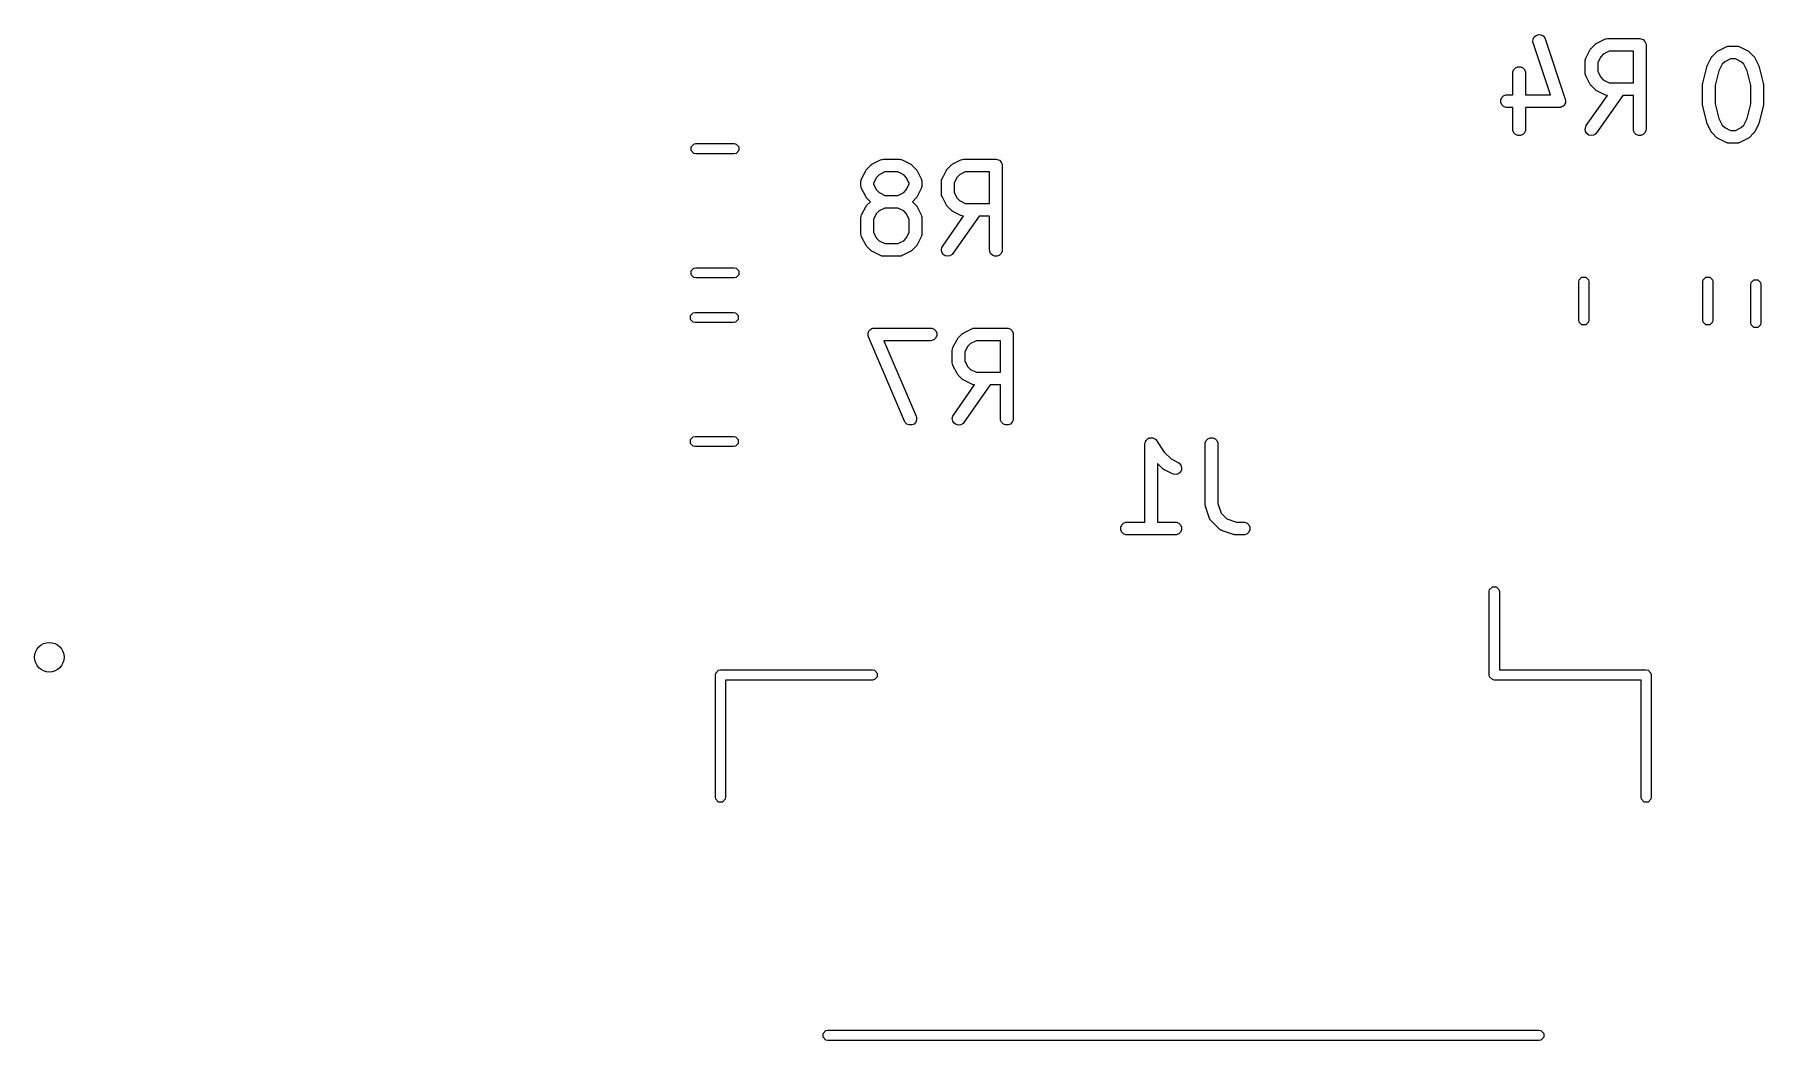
# Model space of a CAD drawing. Extents: x 4.55 to 6.16, y -4.91 to -3.51.
# Drawn here: x 4.548 to 5.355, y -4.909 to -4.44 of the extents above; entities that cross this region are included whole.
import ezdxf

# ---------------------------------------------------------------- set-up
doc = ezdxf.new("R2010")
doc.units = 0
doc.header["$MEASUREMENT"] = 0
doc.layers.add('BLACK', color=7, linetype='CONTINUOUS')

msp = doc.modelspace()

# ---------------------------------------------------------------- linework, layer by layer
at = {"layer": 'BLACK', "linetype": 'CONTINUOUS'}
for p, q in [((5.24737, -4.44357), (5.24745, -4.44242)), ((5.2475, -4.44413), (5.24737, -4.44357)), ((5.24745, -4.44242), (5.24797, -4.44139)), ((5.25558, -4.46837), (5.2475, -4.44413)), ((5.24797, -4.44139), (5.24884, -4.44063)), ((5.24884, -4.44063), (5.24993, -4.44027)), ((5.24993, -4.44027), (5.25108, -4.44035)), ((5.25108, -4.44035), (5.25211, -4.44086)), ((5.25211, -4.44086), (5.25287, -4.44173)), ((5.25287, -4.44173), (5.2531, -4.44226)), ((5.2531, -4.44226), (5.26247, -4.47038)), ((5.27633, -4.44486), (5.27656, -4.44467)), ((5.27656, -4.44467), (5.27661, -4.44461)), ((5.27661, -4.44461), (5.2767, -4.44456)), ((5.2767, -4.44456), (5.27678, -4.44449)), ((5.27678, -4.44449), (5.27685, -4.44446)), ((5.27685, -4.44446), (5.2771, -4.44431)), ((5.2771, -4.44431), (5.28085, -4.44243)), ((5.28085, -4.44243), (5.28139, -4.44222)), ((5.28139, -4.44222), (5.2815, -4.44222)), ((5.2815, -4.44222), (5.28159, -4.44218)), ((5.28159, -4.44218), (5.28217, -4.44212)), ((5.28217, -4.44212), (5.29717, -4.44212)), ((5.29717, -4.44212), (5.29775, -4.44218)), ((5.29775, -4.44218), (5.29881, -4.44262)), ((5.29881, -4.44262), (5.29962, -4.44343)), ((5.29962, -4.44343), (5.30007, -4.4445)), ((5.30007, -4.4445), (5.30012, -4.44507)), ((5.27172, -4.45257), (5.27178, -4.45199)), ((5.27172, -4.45819), (5.27172, -4.45257)), ((5.27178, -4.45199), (5.27182, -4.4519)), ((5.27182, -4.45179), (5.27203, -4.45125)), ((5.27182, -4.4519), (5.27182, -4.45179)), ((5.27203, -4.45125), (5.27391, -4.4475)), ((5.27391, -4.4475), (5.27406, -4.44725)), ((5.27406, -4.44725), (5.27409, -4.44718)), ((5.27409, -4.44718), (5.27416, -4.4471)), ((5.27416, -4.4471), (5.27421, -4.44701)), ((5.27421, -4.44701), (5.27427, -4.44696)), ((5.27427, -4.44696), (5.27446, -4.44673)), ((5.27446, -4.44673), (5.27633, -4.44486)), ((5.27897, -4.45057), (5.27762, -4.45327)), ((5.28017, -4.44937), (5.27897, -4.45057)), ((5.28287, -4.44802), (5.28017, -4.44937)), ((5.29422, -4.44802), (5.28287, -4.44802)), ((5.29422, -4.46274), (5.29422, -4.44802)), ((5.30012, -4.44507), (5.30012, -4.48444)), ((5.32869, -4.45479), (5.33056, -4.45104)), ((5.33056, -4.45104), (5.33072, -4.4508)), ((5.33072, -4.4508), (5.33075, -4.45072)), ((5.33075, -4.45072), (5.33081, -4.45064)), ((5.33081, -4.45064), (5.33087, -4.45055)), ((5.33087, -4.45055), (5.33093, -4.4505)), ((5.33093, -4.4505), (5.33111, -4.45028)), ((5.33111, -4.45028), (5.33299, -4.4484)), ((5.33299, -4.4484), (5.33322, -4.44822)), ((5.33322, -4.44822), (5.33327, -4.44816)), ((5.33327, -4.44816), (5.33336, -4.4481)), ((5.33336, -4.4481), (5.33344, -4.44803)), ((5.33344, -4.44803), (5.33351, -4.448)), ((5.33351, -4.448), (5.33376, -4.44785)), ((5.33376, -4.44785), (5.33751, -4.44597)), ((5.33952, -4.45157), (5.33683, -4.45292)), ((5.33751, -4.44597), (5.33805, -4.44577)), ((5.33805, -4.44577), (5.33815, -4.44576)), ((5.33815, -4.44576), (5.33825, -4.44572)), ((5.33825, -4.44572), (5.33883, -4.44566)), ((5.33883, -4.44566), (5.34258, -4.44566)), ((5.34188, -4.45157), (5.33952, -4.45157)), ((5.34458, -4.45292), (5.34188, -4.45157)), ((5.34258, -4.44566), (5.34315, -4.44572)), ((5.34315, -4.44572), (5.34325, -4.44576)), ((5.34325, -4.44576), (5.34336, -4.44577)), ((5.34336, -4.44577), (5.3439, -4.44597)), ((5.3439, -4.44597), (5.34765, -4.44785)), ((5.34765, -4.44785), (5.34789, -4.448)), ((5.34789, -4.448), (5.34797, -4.44803)), ((5.34797, -4.44803), (5.34805, -4.4481)), ((5.34805, -4.4481), (5.34814, -4.44816)), ((5.34814, -4.44816), (5.34819, -4.44822)), ((5.34819, -4.44822), (5.34841, -4.4484)), ((5.34841, -4.4484), (5.35029, -4.45028)), ((5.35029, -4.45028), (5.35047, -4.4505)), ((5.35047, -4.4505), (5.35053, -4.45055)), ((5.35053, -4.45055), (5.35059, -4.45064)), ((5.35059, -4.45064), (5.35066, -4.45072)), ((5.35066, -4.45072), (5.35069, -4.4508)), ((5.35069, -4.4508), (5.35084, -4.45104)), ((5.35084, -4.45104), (5.35272, -4.45479)), ((5.23797, -4.45819), (5.23803, -4.45762)), ((5.23797, -4.46837), (5.23797, -4.45819)), ((5.23803, -4.45762), (5.23847, -4.45655)), ((5.23847, -4.45655), (5.23929, -4.45574)), ((5.23929, -4.45574), (5.24035, -4.4553)), ((5.24035, -4.4553), (5.2415, -4.4553)), ((5.2415, -4.4553), (5.24257, -4.45574)), ((5.24257, -4.45574), (5.24338, -4.45655)), ((5.24338, -4.45655), (5.24382, -4.45762)), ((5.24382, -4.45762), (5.24388, -4.45819)), ((5.24388, -4.45819), (5.24388, -4.46837)), ((5.27178, -4.45877), (5.27172, -4.45819)), ((5.27182, -4.45887), (5.27178, -4.45877)), ((5.27182, -4.45897), (5.27182, -4.45887)), ((5.27203, -4.45952), (5.27182, -4.45897)), ((5.27391, -4.46326), (5.27203, -4.45952)), ((5.27762, -4.45327), (5.27762, -4.4575)), ((5.27762, -4.4575), (5.27897, -4.4602)), ((5.27897, -4.4602), (5.28017, -4.46139)), ((5.32659, -4.4629), (5.32846, -4.4554)), ((5.32846, -4.4554), (5.32848, -4.45536)), ((5.32848, -4.45533), (5.32857, -4.45509)), ((5.32848, -4.45536), (5.32848, -4.45533)), ((5.32857, -4.45509), (5.32866, -4.45485)), ((5.32866, -4.45485), (5.32867, -4.45484)), ((5.32867, -4.45484), (5.32869, -4.45479)), ((5.33411, -4.45714), (5.33241, -4.46398)), ((5.33563, -4.45411), (5.33411, -4.45714)), ((5.33683, -4.45292), (5.33563, -4.45411)), ((5.34577, -4.45411), (5.34458, -4.45292)), ((5.34729, -4.45714), (5.34577, -4.45411)), ((5.349, -4.46398), (5.34729, -4.45714)), ((5.35272, -4.45479), (5.35273, -4.45484)), ((5.35273, -4.45484), (5.35274, -4.45485)), ((5.35274, -4.45485), (5.35283, -4.45509)), ((5.35283, -4.45509), (5.35292, -4.45533)), ((5.35292, -4.45533), (5.35292, -4.45536)), ((5.35292, -4.45536), (5.35294, -4.4554)), ((5.35294, -4.4554), (5.35481, -4.4629)), ((5.23285, -4.46968), (5.23366, -4.46886)), ((5.23366, -4.46886), (5.23473, -4.46842)), ((5.23473, -4.46842), (5.2353, -4.46837)), ((5.2353, -4.46837), (5.23797, -4.46837)), ((5.24388, -4.46837), (5.25558, -4.46837)), ((5.27225, -4.48275), (5.28213, -4.46864)), ((5.27406, -4.46351), (5.27391, -4.46326)), ((5.27409, -4.46358), (5.27406, -4.46351)), ((5.27416, -4.46367), (5.27409, -4.46358)), ((5.27421, -4.46375), (5.27416, -4.46367)), ((5.27427, -4.46381), (5.27421, -4.46375)), ((5.27446, -4.46403), (5.27427, -4.46381)), ((5.27633, -4.46591), (5.27446, -4.46403)), ((5.27656, -4.46609), (5.27633, -4.46591)), ((5.27661, -4.46615), (5.27656, -4.46609)), ((5.2767, -4.46621), (5.27661, -4.46615)), ((5.27678, -4.46627), (5.2767, -4.46621)), ((5.27685, -4.4663), (5.27678, -4.46627)), ((5.2771, -4.46646), (5.27685, -4.4663)), ((5.28933, -4.46865), (5.27709, -4.48613)), ((5.28085, -4.46834), (5.2771, -4.46646)), ((5.28017, -4.46139), (5.28287, -4.46274)), ((5.28139, -4.46854), (5.28085, -4.46834)), ((5.2815, -4.46855), (5.28139, -4.46854)), ((5.28159, -4.46859), (5.2815, -4.46855)), ((5.28213, -4.46864), (5.28159, -4.46859)), ((5.28287, -4.46274), (5.29422, -4.46274)), ((5.29422, -4.46865), (5.28933, -4.46865)), ((5.29422, -4.48444), (5.29422, -4.46865)), ((5.3265, -4.46347), (5.32654, -4.46325)), ((5.32651, -4.46351), (5.3265, -4.46347)), ((5.3265, -4.46361), (5.32651, -4.46351)), ((5.3265, -4.47299), (5.3265, -4.46361)), ((5.32654, -4.46325), (5.32656, -4.46304)), ((5.32656, -4.46304), (5.32657, -4.463)), ((5.32657, -4.463), (5.32659, -4.4629)), ((5.33241, -4.46398), (5.33241, -4.47262)), ((5.349, -4.47262), (5.349, -4.46398)), ((5.35481, -4.4629), (5.35483, -4.463)), ((5.35483, -4.463), (5.35485, -4.46304)), ((5.35485, -4.46304), (5.35487, -4.46325)), ((5.35487, -4.46325), (5.3549, -4.46347)), ((5.3549, -4.46347), (5.35489, -4.46351)), ((5.35489, -4.46351), (5.3549, -4.46361)), ((5.3549, -4.46361), (5.3549, -4.47299)), ((5.23241, -4.47074), (5.23285, -4.46968)), ((5.23241, -4.47189), (5.23241, -4.47074)), ((5.23285, -4.47296), (5.23241, -4.47189)), ((5.23366, -4.47377), (5.23285, -4.47296)), ((5.23473, -4.47421), (5.23366, -4.47377)), ((5.2353, -4.47427), (5.23473, -4.47421)), ((5.23797, -4.47427), (5.2353, -4.47427)), ((5.23797, -4.48444), (5.23797, -4.47427)), ((5.25967, -4.47427), (5.24388, -4.47427)), ((5.24388, -4.47427), (5.24388, -4.48444)), ((5.25997, -4.47424), (5.25967, -4.47427)), ((5.26004, -4.47425), (5.25997, -4.47424)), ((5.2601, -4.47423), (5.26004, -4.47425)), ((5.26025, -4.47421), (5.2601, -4.47423)), ((5.26069, -4.47403), (5.26025, -4.47421)), ((5.26114, -4.47388), (5.26069, -4.47403)), ((5.26122, -4.47381), (5.26114, -4.47388)), ((5.26131, -4.47377), (5.26122, -4.47381)), ((5.26165, -4.47344), (5.26131, -4.47377)), ((5.26201, -4.47313), (5.26165, -4.47344)), ((5.26205, -4.47303), (5.26201, -4.47313)), ((5.26213, -4.47296), (5.26205, -4.47303)), ((5.26231, -4.47252), (5.26213, -4.47296)), ((5.26252, -4.4721), (5.26231, -4.47252)), ((5.26247, -4.47038), (5.26254, -4.47067)), ((5.26253, -4.47199), (5.26252, -4.4721)), ((5.26257, -4.47189), (5.26253, -4.47199)), ((5.26254, -4.47067), (5.26257, -4.47074)), ((5.26257, -4.47074), (5.26257, -4.4708)), ((5.26257, -4.4708), (5.2626, -4.47095)), ((5.2626, -4.47095), (5.26257, -4.47142)), ((5.26257, -4.47142), (5.26257, -4.47189)), ((5.32651, -4.47309), (5.3265, -4.47299)), ((5.3265, -4.47313), (5.32651, -4.47309)), ((5.32654, -4.47335), (5.3265, -4.47313)), ((5.32656, -4.47356), (5.32654, -4.47335)), ((5.32657, -4.4736), (5.32656, -4.47356)), ((5.32659, -4.4737), (5.32657, -4.4736)), ((5.32846, -4.4812), (5.32659, -4.4737)), ((5.33241, -4.47262), (5.33411, -4.47946)), ((5.34729, -4.47946), (5.349, -4.47262)), ((5.35481, -4.4737), (5.35294, -4.4812)), ((5.35483, -4.4736), (5.35481, -4.4737)), ((5.35485, -4.47356), (5.35483, -4.4736)), ((5.35487, -4.47335), (5.35485, -4.47356)), ((5.3549, -4.47313), (5.35487, -4.47335)), ((5.3549, -4.47299), (5.35489, -4.47309)), ((5.35489, -4.47309), (5.3549, -4.47313)), ((5.23803, -4.48502), (5.23797, -4.48444)), ((5.23847, -4.48608), (5.23803, -4.48502)), ((5.24382, -4.48502), (5.24338, -4.48608)), ((5.24388, -4.48444), (5.24382, -4.48502)), ((5.27172, -4.48438), (5.27197, -4.48325)), ((5.27192, -4.48551), (5.27172, -4.48438)), ((5.27197, -4.48325), (5.27225, -4.48275)), ((5.29427, -4.48502), (5.29422, -4.48444)), ((5.29471, -4.48608), (5.29427, -4.48502)), ((5.30007, -4.48502), (5.29962, -4.48608)), ((5.30012, -4.48444), (5.30007, -4.48502)), ((5.32848, -4.48124), (5.32846, -4.4812)), ((5.32848, -4.48127), (5.32848, -4.48124)), ((5.32857, -4.48151), (5.32848, -4.48127)), ((5.32866, -4.48175), (5.32857, -4.48151)), ((5.32867, -4.48176), (5.32866, -4.48175)), ((5.32869, -4.48181), (5.32867, -4.48176)), ((5.33056, -4.48556), (5.32869, -4.48181)), ((5.33411, -4.47946), (5.33563, -4.48249)), ((5.33563, -4.48249), (5.33683, -4.48368)), ((5.33683, -4.48368), (5.33952, -4.48503)), ((5.33952, -4.48503), (5.34188, -4.48503)), ((5.34188, -4.48503), (5.34458, -4.48368)), ((5.34458, -4.48368), (5.34577, -4.48249)), ((5.34577, -4.48249), (5.34729, -4.47946)), ((5.35272, -4.48181), (5.35084, -4.48556)), ((5.35273, -4.48176), (5.35272, -4.48181)), ((5.35274, -4.48175), (5.35273, -4.48176)), ((5.35283, -4.48151), (5.35274, -4.48175)), ((5.35292, -4.48127), (5.35283, -4.48151)), ((5.35294, -4.4812), (5.35292, -4.48124)), ((5.35292, -4.48124), (5.35292, -4.48127)), ((4.85463, -4.4926), (4.8559, -4.49132)), ((4.85463, -4.49441), (4.85463, -4.4926)), ((4.8559, -4.49132), (4.85681, -4.49114)), ((4.85681, -4.49114), (4.87469, -4.49114)), ((4.87469, -4.49114), (4.87559, -4.49132)), ((4.87559, -4.49132), (4.87687, -4.4926)), ((4.87687, -4.4926), (4.87687, -4.49441)), ((5.23929, -4.4869), (5.23847, -4.48608)), ((5.24035, -4.48734), (5.23929, -4.4869)), ((5.2415, -4.48734), (5.24035, -4.48734)), ((5.24257, -4.4869), (5.2415, -4.48734)), ((5.24338, -4.48608), (5.24257, -4.4869)), ((5.27254, -4.48648), (5.27192, -4.48551)), ((5.27348, -4.48714), (5.27254, -4.48648)), ((5.27461, -4.48739), (5.27348, -4.48714)), ((5.27574, -4.48719), (5.27461, -4.48739)), ((5.27671, -4.48657), (5.27574, -4.48719)), ((5.27709, -4.48613), (5.27671, -4.48657)), ((5.29553, -4.4869), (5.29471, -4.48608)), ((5.29659, -4.48734), (5.29553, -4.4869)), ((5.29775, -4.48734), (5.29659, -4.48734)), ((5.29881, -4.4869), (5.29775, -4.48734)), ((5.29962, -4.48608), (5.29881, -4.4869)), ((5.33072, -4.4858), (5.33056, -4.48556)), ((5.33075, -4.48588), (5.33072, -4.4858)), ((5.33081, -4.48596), (5.33075, -4.48588)), ((5.33087, -4.48605), (5.33081, -4.48596)), ((5.33093, -4.4861), (5.33087, -4.48605)), ((5.33111, -4.48632), (5.33093, -4.4861)), ((5.33299, -4.4882), (5.33111, -4.48632)), ((5.33322, -4.48838), (5.33299, -4.4882)), ((5.33327, -4.48844), (5.33322, -4.48838)), ((5.33336, -4.4885), (5.33327, -4.48844)), ((5.33344, -4.48857), (5.33336, -4.4885)), ((5.33351, -4.4886), (5.33344, -4.48857)), ((5.33376, -4.48875), (5.33351, -4.4886)), ((5.33751, -4.49063), (5.33376, -4.48875)), ((5.33805, -4.49083), (5.33751, -4.49063)), ((5.33815, -4.49084), (5.33805, -4.49083)), ((5.33825, -4.49088), (5.33815, -4.49084)), ((5.33883, -4.49094), (5.33825, -4.49088)), ((5.34258, -4.49094), (5.33883, -4.49094)), ((5.34315, -4.49088), (5.34258, -4.49094)), ((5.34325, -4.49084), (5.34315, -4.49088)), ((5.34336, -4.49083), (5.34325, -4.49084)), ((5.3439, -4.49063), (5.34336, -4.49083)), ((5.34765, -4.48875), (5.3439, -4.49063)), ((5.34789, -4.4886), (5.34765, -4.48875)), ((5.34797, -4.48857), (5.34789, -4.4886)), ((5.34805, -4.4885), (5.34797, -4.48857)), ((5.34814, -4.48844), (5.34805, -4.4885)), ((5.34819, -4.48838), (5.34814, -4.48844)), ((5.34841, -4.4882), (5.34819, -4.48838)), ((5.35029, -4.48632), (5.34841, -4.4882)), ((5.35047, -4.4861), (5.35029, -4.48632)), ((5.35053, -4.48605), (5.35047, -4.4861)), ((5.35059, -4.48596), (5.35053, -4.48605)), ((5.35066, -4.48588), (5.35059, -4.48596)), ((5.35069, -4.4858), (5.35066, -4.48588)), ((5.35084, -4.48556), (5.35069, -4.4858)), ((4.8559, -4.49569), (4.85463, -4.49441)), ((4.85681, -4.49587), (4.8559, -4.49569)), ((4.87469, -4.49587), (4.85681, -4.49587)), ((4.87559, -4.49569), (4.87469, -4.49587)), ((4.87687, -4.49441), (4.87559, -4.49569)), ((4.93657, -4.50303), (4.93844, -4.50116)), ((4.93844, -4.50116), (4.93867, -4.50097)), ((4.93867, -4.50097), (4.93872, -4.50091)), ((4.93872, -4.50091), (4.93881, -4.50086)), ((4.93881, -4.50086), (4.93889, -4.50079)), ((4.93889, -4.50079), (4.93896, -4.50076)), ((4.93896, -4.50076), (4.93921, -4.5006)), ((4.93921, -4.5006), (4.94296, -4.49873)), ((4.94296, -4.49873), (4.9435, -4.49852)), ((4.9435, -4.49852), (4.94361, -4.49852)), ((4.94361, -4.49852), (4.94371, -4.49847)), ((4.94371, -4.49847), (4.94428, -4.49842)), ((4.94428, -4.49842), (4.95178, -4.49842)), ((4.95178, -4.49842), (4.95236, -4.49847)), ((4.95236, -4.49847), (4.95246, -4.49852)), ((4.95246, -4.49852), (4.95256, -4.49852)), ((4.95256, -4.49852), (4.9531, -4.49873)), ((4.9531, -4.49873), (4.95685, -4.5006)), ((4.95685, -4.5006), (4.9571, -4.50076)), ((4.9571, -4.50076), (4.95717, -4.50079)), ((4.95717, -4.50079), (4.95725, -4.50086)), ((4.95725, -4.50086), (4.95734, -4.50091)), ((4.95734, -4.50091), (4.95739, -4.50097)), ((4.95739, -4.50097), (4.95762, -4.50116)), ((4.95762, -4.50116), (4.95949, -4.50303)), ((4.97407, -4.50303), (4.97594, -4.50116)), ((4.97594, -4.50116), (4.97617, -4.50097)), ((4.97617, -4.50097), (4.97622, -4.50091)), ((4.97622, -4.50091), (4.97631, -4.50086)), ((4.97631, -4.50086), (4.97639, -4.50079)), ((4.97639, -4.50079), (4.97646, -4.50076)), ((4.97646, -4.50076), (4.97671, -4.5006)), ((4.97671, -4.5006), (4.98046, -4.49873)), ((4.98046, -4.49873), (4.981, -4.49852)), ((4.981, -4.49852), (4.9811, -4.49852)), ((4.9811, -4.49852), (4.9812, -4.49847)), ((4.9812, -4.49847), (4.98178, -4.49842)), ((4.98178, -4.49842), (4.99678, -4.49842)), ((4.99678, -4.49842), (4.99735, -4.49847)), ((4.99735, -4.49847), (4.99842, -4.49892)), ((4.99842, -4.49892), (4.99923, -4.49973)), ((4.99923, -4.49973), (4.99967, -4.50079)), ((4.99967, -4.50079), (4.99973, -4.50137)), ((4.93383, -4.50887), (4.93389, -4.50829)), ((4.93383, -4.51074), (4.93383, -4.50887)), ((4.93389, -4.50829), (4.93393, -4.5082)), ((4.93393, -4.50809), (4.93414, -4.50755)), ((4.93393, -4.5082), (4.93393, -4.50809)), ((4.93414, -4.50755), (4.93602, -4.5038)), ((4.93602, -4.5038), (4.93617, -4.50355)), ((4.93617, -4.50355), (4.9362, -4.50348)), ((4.9362, -4.50348), (4.93627, -4.5034)), ((4.93627, -4.5034), (4.93632, -4.50331)), ((4.93632, -4.50331), (4.93638, -4.50326)), ((4.93638, -4.50326), (4.93657, -4.50303)), ((4.94108, -4.50687), (4.93974, -4.50957)), ((4.94228, -4.50567), (4.94108, -4.50687)), ((4.94498, -4.50432), (4.94228, -4.50567)), ((4.95108, -4.50432), (4.94498, -4.50432)), ((4.95378, -4.50567), (4.95108, -4.50432)), ((4.95498, -4.50687), (4.95378, -4.50567)), ((4.95633, -4.50957), (4.95498, -4.50687)), ((4.95949, -4.50303), (4.95968, -4.50326)), ((4.95968, -4.50326), (4.95974, -4.50331)), ((4.95974, -4.50331), (4.95979, -4.5034)), ((4.95979, -4.5034), (4.95986, -4.50348)), ((4.95986, -4.50348), (4.95989, -4.50355)), ((4.95989, -4.50355), (4.96005, -4.5038)), ((4.96005, -4.5038), (4.96192, -4.50755)), ((4.96192, -4.50755), (4.96213, -4.50809)), ((4.96213, -4.50809), (4.96214, -4.5082)), ((4.96214, -4.5082), (4.96218, -4.50829)), ((4.96218, -4.50829), (4.96223, -4.50887)), ((4.96223, -4.50887), (4.96223, -4.51074)), ((4.97133, -4.50887), (4.97138, -4.50829)), ((4.97133, -4.51449), (4.97133, -4.50887)), ((4.97138, -4.50829), (4.97142, -4.5082)), ((4.97142, -4.5082), (4.97143, -4.50809)), ((4.97143, -4.50809), (4.97164, -4.50755)), ((4.97164, -4.50755), (4.97351, -4.5038)), ((4.97351, -4.5038), (4.97367, -4.50355)), ((4.97367, -4.50355), (4.9737, -4.50348)), ((4.9737, -4.50348), (4.97376, -4.5034)), ((4.97376, -4.5034), (4.97382, -4.50331)), ((4.97382, -4.50331), (4.97388, -4.50326)), ((4.97388, -4.50326), (4.97407, -4.50303)), ((4.97858, -4.50687), (4.97723, -4.50957)), ((4.97978, -4.50567), (4.97858, -4.50687)), ((4.98247, -4.50432), (4.97978, -4.50567)), ((4.99382, -4.50432), (4.98247, -4.50432)), ((4.99382, -4.51904), (4.99382, -4.50432)), ((4.99973, -4.50137), (4.99973, -4.54074)), ((4.93389, -4.51132), (4.93383, -4.51074)), ((4.93393, -4.51142), (4.93389, -4.51132)), ((4.93393, -4.51152), (4.93393, -4.51142)), ((4.93414, -4.51207), (4.93393, -4.51152)), ((4.93602, -4.51581), (4.93414, -4.51207)), ((4.93617, -4.51606), (4.93602, -4.51581)), ((4.9362, -4.51613), (4.93617, -4.51606)), ((4.93627, -4.51622), (4.9362, -4.51613)), ((4.93632, -4.5163), (4.93627, -4.51622)), ((4.93638, -4.51636), (4.93632, -4.5163)), ((4.93657, -4.51658), (4.93638, -4.51636)), ((4.93823, -4.51824), (4.93657, -4.51658)), ((4.93974, -4.50957), (4.93974, -4.51005)), ((4.93974, -4.51005), (4.94108, -4.51275)), ((4.94108, -4.51275), (4.94228, -4.51394)), ((4.94228, -4.51394), (4.94498, -4.51529)), ((4.94498, -4.51529), (4.95108, -4.51529)), ((4.95108, -4.51529), (4.95378, -4.51394)), ((4.95378, -4.51394), (4.95498, -4.51275)), ((4.95498, -4.51275), (4.95633, -4.51005)), ((4.95633, -4.51005), (4.95633, -4.50957)), ((4.95949, -4.51658), (4.95783, -4.51824)), ((4.95968, -4.51636), (4.95949, -4.51658)), ((4.95974, -4.5163), (4.95968, -4.51636)), ((4.95979, -4.51622), (4.95974, -4.5163)), ((4.95986, -4.51613), (4.95979, -4.51622)), ((4.95989, -4.51606), (4.95986, -4.51613)), ((4.96005, -4.51581), (4.95989, -4.51606)), ((4.96192, -4.51207), (4.96005, -4.51581)), ((4.96213, -4.51152), (4.96192, -4.51207)), ((4.96214, -4.51142), (4.96213, -4.51152)), ((4.96218, -4.51132), (4.96214, -4.51142)), ((4.96223, -4.51074), (4.96218, -4.51132)), ((4.97138, -4.51507), (4.97133, -4.51449)), ((4.97142, -4.51517), (4.97138, -4.51507)), ((4.97143, -4.51527), (4.97142, -4.51517)), ((4.97164, -4.51581), (4.97143, -4.51527)), ((4.97351, -4.51956), (4.97164, -4.51581)), ((4.97723, -4.50957), (4.97723, -4.5138)), ((4.97723, -4.5138), (4.97858, -4.51649)), ((4.97858, -4.51649), (4.97978, -4.51769)), ((4.93383, -4.52574), (4.93389, -4.52517)), ((4.93389, -4.52517), (4.93393, -4.52507)), ((4.93393, -4.52496), (4.93414, -4.52442)), ((4.93393, -4.52507), (4.93393, -4.52496)), ((4.93414, -4.52442), (4.93602, -4.52067)), ((4.93602, -4.52067), (4.93617, -4.52042)), ((4.93617, -4.52042), (4.9362, -4.52035)), ((4.9362, -4.52035), (4.93627, -4.52027)), ((4.93627, -4.52027), (4.93632, -4.52018)), ((4.93632, -4.52018), (4.93638, -4.52013)), ((4.93638, -4.52013), (4.93657, -4.51991)), ((4.93657, -4.51991), (4.93823, -4.51824)), ((4.94108, -4.52374), (4.93974, -4.52644)), ((4.94228, -4.52255), (4.94108, -4.52374)), ((4.94498, -4.5212), (4.94228, -4.52255)), ((4.95108, -4.5212), (4.94498, -4.5212)), ((4.95378, -4.52255), (4.95108, -4.5212)), ((4.95498, -4.52374), (4.95378, -4.52255)), ((4.95633, -4.52644), (4.95498, -4.52374)), ((4.95783, -4.51824), (4.95949, -4.51991)), ((4.95949, -4.51991), (4.95968, -4.52013)), ((4.95968, -4.52013), (4.95974, -4.52018)), ((4.95974, -4.52018), (4.95979, -4.52027)), ((4.95979, -4.52027), (4.95986, -4.52035)), ((4.95986, -4.52035), (4.95989, -4.52042)), ((4.95989, -4.52042), (4.96005, -4.52067)), ((4.96005, -4.52067), (4.96192, -4.52442)), ((4.96192, -4.52442), (4.96213, -4.52496)), ((4.96213, -4.52496), (4.96214, -4.52507)), ((4.96214, -4.52507), (4.96218, -4.52517)), ((4.96218, -4.52517), (4.96223, -4.52574)), ((4.97186, -4.53905), (4.98173, -4.52494)), ((4.97367, -4.51981), (4.97351, -4.51956)), ((4.9737, -4.51988), (4.97367, -4.51981)), ((4.97376, -4.51997), (4.9737, -4.51988)), ((4.97382, -4.52005), (4.97376, -4.51997)), ((4.97388, -4.52011), (4.97382, -4.52005)), ((4.97407, -4.52033), (4.97388, -4.52011)), ((4.97594, -4.52221), (4.97407, -4.52033)), ((4.97617, -4.52239), (4.97594, -4.52221)), ((4.97622, -4.52245), (4.97617, -4.52239)), ((4.97631, -4.52251), (4.97622, -4.52245)), ((4.97639, -4.52257), (4.97631, -4.52251)), ((4.97646, -4.5226), (4.97639, -4.52257)), ((4.97671, -4.52276), (4.97646, -4.5226)), ((4.98894, -4.52495), (4.9767, -4.54243)), ((4.98046, -4.52463), (4.97671, -4.52276)), ((4.97978, -4.51769), (4.98247, -4.51904)), ((4.981, -4.52484), (4.98046, -4.52463)), ((4.9811, -4.52485), (4.981, -4.52484)), ((4.9812, -4.52489), (4.9811, -4.52485)), ((4.98173, -4.52494), (4.9812, -4.52489)), ((4.98247, -4.51904), (4.99382, -4.51904)), ((4.99382, -4.52495), (4.98894, -4.52495)), ((4.99382, -4.54074), (4.99382, -4.52495)), ((4.93383, -4.53324), (4.93383, -4.52574)), ((4.93389, -4.53382), (4.93383, -4.53324)), ((4.93974, -4.52644), (4.93974, -4.53254)), ((4.93974, -4.53254), (4.94108, -4.53524)), ((4.95498, -4.53524), (4.95633, -4.53254)), ((4.95633, -4.53254), (4.95633, -4.52644)), ((4.96223, -4.53324), (4.96218, -4.53382)), ((4.96223, -4.52574), (4.96223, -4.53324)), ((4.93393, -4.53392), (4.93389, -4.53382)), ((4.93393, -4.53402), (4.93393, -4.53392)), ((4.93414, -4.53456), (4.93393, -4.53402)), ((4.93602, -4.53831), (4.93414, -4.53456)), ((4.93617, -4.53856), (4.93602, -4.53831)), ((4.9362, -4.53863), (4.93617, -4.53856)), ((4.93627, -4.53871), (4.9362, -4.53863)), ((4.93632, -4.5388), (4.93627, -4.53871)), ((4.93638, -4.53885), (4.93632, -4.5388)), ((4.93657, -4.53908), (4.93638, -4.53885)), ((4.93844, -4.54095), (4.93657, -4.53908)), ((4.93867, -4.54114), (4.93844, -4.54095)), ((4.93872, -4.5412), (4.93867, -4.54114)), ((4.93881, -4.54125), (4.93872, -4.5412)), ((4.93889, -4.54132), (4.93881, -4.54125)), ((4.93896, -4.54135), (4.93889, -4.54132)), ((4.93921, -4.54151), (4.93896, -4.54135)), ((4.94296, -4.54338), (4.93921, -4.54151)), ((4.94108, -4.53524), (4.94228, -4.53644)), ((4.94228, -4.53644), (4.94498, -4.53779)), ((4.94498, -4.53779), (4.95108, -4.53779)), ((4.95108, -4.53779), (4.95378, -4.53644)), ((4.95685, -4.54151), (4.9531, -4.54338)), ((4.95378, -4.53644), (4.95498, -4.53524)), ((4.9571, -4.54135), (4.95685, -4.54151)), ((4.95717, -4.54132), (4.9571, -4.54135)), ((4.95725, -4.54125), (4.95717, -4.54132)), ((4.95734, -4.5412), (4.95725, -4.54125)), ((4.95739, -4.54114), (4.95734, -4.5412)), ((4.95762, -4.54095), (4.95739, -4.54114)), ((4.95949, -4.53908), (4.95762, -4.54095)), ((4.95968, -4.53885), (4.95949, -4.53908)), ((4.95974, -4.5388), (4.95968, -4.53885)), ((4.95979, -4.53871), (4.95974, -4.5388)), ((4.95986, -4.53863), (4.95979, -4.53871)), ((4.95989, -4.53856), (4.95986, -4.53863)), ((4.96005, -4.53831), (4.95989, -4.53856)), ((4.96192, -4.53456), (4.96005, -4.53831)), ((4.96213, -4.53402), (4.96192, -4.53456)), ((4.96214, -4.53392), (4.96213, -4.53402)), ((4.96218, -4.53382), (4.96214, -4.53392)), ((4.97133, -4.54068), (4.97158, -4.53955)), ((4.97153, -4.54181), (4.97133, -4.54068)), ((4.97158, -4.53955), (4.97186, -4.53905)), ((4.99388, -4.54132), (4.99382, -4.54074)), ((4.99432, -4.54238), (4.99388, -4.54132)), ((4.99967, -4.54132), (4.99923, -4.54238)), ((4.99973, -4.54074), (4.99967, -4.54132)), ((4.85463, -4.55047), (4.8559, -4.5492)), ((4.8559, -4.5492), (4.85681, -4.54902)), ((4.85681, -4.54902), (4.87469, -4.54902)), ((4.87469, -4.54902), (4.87559, -4.5492)), ((4.87559, -4.5492), (4.87687, -4.55047)), ((4.9435, -4.54359), (4.94296, -4.54338)), ((4.94361, -4.5436), (4.9435, -4.54359)), ((4.94371, -4.54364), (4.94361, -4.5436)), ((4.94428, -4.54369), (4.94371, -4.54364)), ((4.95178, -4.54369), (4.94428, -4.54369)), ((4.95236, -4.54364), (4.95178, -4.54369)), ((4.95246, -4.5436), (4.95236, -4.54364)), ((4.95256, -4.54359), (4.95246, -4.5436)), ((4.9531, -4.54338), (4.95256, -4.54359)), ((4.97215, -4.54278), (4.97153, -4.54181)), ((4.97309, -4.54344), (4.97215, -4.54278)), ((4.97421, -4.54369), (4.97309, -4.54344)), ((4.97535, -4.54349), (4.97421, -4.54369)), ((4.97632, -4.54287), (4.97535, -4.54349)), ((4.9767, -4.54243), (4.97632, -4.54287)), ((4.99513, -4.5432), (4.99432, -4.54238)), ((4.9962, -4.54364), (4.99513, -4.5432)), ((4.99735, -4.54364), (4.9962, -4.54364)), ((4.99842, -4.5432), (4.99735, -4.54364)), ((4.99923, -4.54238), (4.99842, -4.5432)), ((4.85463, -4.55228), (4.85463, -4.55047)), ((4.8559, -4.55356), (4.85463, -4.55228)), ((4.85681, -4.55374), (4.8559, -4.55356)), ((4.87469, -4.55374), (4.85681, -4.55374)), ((4.87559, -4.55356), (4.87469, -4.55374)), ((4.87687, -4.55228), (4.87559, -4.55356)), ((4.87687, -4.55047), (4.87687, -4.55228)), ((5.2687, -4.55563), (5.26888, -4.55472)), ((5.2687, -4.57351), (5.2687, -4.55563)), ((5.26888, -4.55472), (5.27016, -4.55344)), ((5.27016, -4.55344), (5.27197, -4.55344)), ((5.27197, -4.55344), (5.27325, -4.55472)), ((5.27325, -4.55472), (5.27343, -4.55563)), ((5.27343, -4.55563), (5.27343, -4.57351)), ((5.32657, -4.55563), (5.32675, -4.55472)), ((5.32657, -4.57351), (5.32657, -4.55563)), ((5.32675, -4.55472), (5.32803, -4.55344)), ((5.32803, -4.55344), (5.32984, -4.55344)), ((5.32984, -4.55344), (5.33112, -4.55472)), ((5.33112, -4.55472), (5.3313, -4.55563)), ((5.3313, -4.55563), (5.3313, -4.57351)), ((5.34902, -4.55681), (5.3492, -4.5559)), ((5.34902, -4.57469), (5.34902, -4.55681)), ((5.3492, -4.5559), (5.35047, -4.55463)), ((5.35047, -4.55463), (5.35228, -4.55463)), ((5.35228, -4.55463), (5.35356, -4.5559)), ((5.35356, -4.5559), (5.35374, -4.55681)), ((5.35374, -4.55681), (5.35374, -4.57469)), ((4.85423, -4.57134), (4.85551, -4.57006)), ((4.85423, -4.57315), (4.85423, -4.57134)), ((4.85551, -4.57443), (4.85423, -4.57315)), ((4.85551, -4.57006), (4.85641, -4.56988)), ((4.85641, -4.56988), (4.87429, -4.56988)), ((4.87429, -4.56988), (4.8752, -4.57006)), ((4.8752, -4.57006), (4.87648, -4.57134)), ((4.87648, -4.57315), (4.8752, -4.57443)), ((4.87648, -4.57134), (4.87648, -4.57315)), ((5.26888, -4.57441), (5.2687, -4.57351)), ((5.27343, -4.57351), (5.27325, -4.57441)), ((5.32675, -4.57441), (5.32657, -4.57351)), ((5.3313, -4.57351), (5.33112, -4.57441)), ((4.85641, -4.57461), (4.85551, -4.57443)), ((4.87429, -4.57461), (4.85641, -4.57461)), ((4.8752, -4.57443), (4.87429, -4.57461)), ((4.93712, -4.57957), (4.93713, -4.57955)), ((4.93713, -4.58013), (4.93712, -4.57957)), ((4.93713, -4.57953), (4.93734, -4.57902)), ((4.93713, -4.57955), (4.93713, -4.57953)), ((4.93713, -4.58069), (4.93713, -4.58013)), ((4.93714, -4.5807), (4.93713, -4.58069)), ((4.93714, -4.58072), (4.93714, -4.5807)), ((4.93731, -4.58127), (4.93714, -4.58072)), ((4.95419, -4.62064), (4.93731, -4.58127)), ((4.93734, -4.57902), (4.93755, -4.5785)), ((4.93755, -4.5785), (4.93756, -4.57849)), ((4.93756, -4.57849), (4.93757, -4.57847)), ((4.93757, -4.57847), (4.93797, -4.57808)), ((4.93797, -4.57808), (4.93836, -4.57768)), ((4.93836, -4.57768), (4.93837, -4.57767)), ((4.93837, -4.57767), (4.93839, -4.57766)), ((4.93839, -4.57766), (4.9389, -4.57744)), ((4.9389, -4.57744), (4.93941, -4.57722)), ((4.93941, -4.57722), (4.93943, -4.57722)), ((4.93943, -4.57722), (4.93945, -4.57721)), ((4.93945, -4.57721), (4.94003, -4.57716)), ((4.94003, -4.57716), (4.96627, -4.57716)), ((4.96627, -4.57716), (4.96685, -4.57721)), ((4.96685, -4.57721), (4.96791, -4.57766)), ((4.96791, -4.57766), (4.96873, -4.57847)), ((4.96873, -4.58175), (4.96791, -4.58257)), ((4.96873, -4.57847), (4.96917, -4.57953)), ((4.96917, -4.58069), (4.96873, -4.58175)), ((4.96917, -4.57953), (4.96917, -4.58069)), ((4.979, -4.582), (4.97918, -4.58177)), ((4.97918, -4.58177), (4.98106, -4.5799)), ((4.98106, -4.5799), (4.98128, -4.57971)), ((4.98128, -4.57971), (4.98134, -4.57965)), ((4.98134, -4.57965), (4.98142, -4.5796)), ((4.98142, -4.5796), (4.98151, -4.57953)), ((4.98151, -4.57953), (4.98158, -4.5795)), ((4.98158, -4.5795), (4.98183, -4.57934)), ((4.98183, -4.57934), (4.98557, -4.57747)), ((4.98557, -4.57747), (4.98612, -4.57726)), ((4.98612, -4.57726), (4.98622, -4.57726)), ((4.98622, -4.57726), (4.98632, -4.57721)), ((4.98632, -4.57721), (4.9869, -4.57716)), ((4.9869, -4.57716), (5.00189, -4.57716)), ((5.00189, -4.57716), (5.00247, -4.57721)), ((5.00247, -4.57721), (5.00353, -4.57766)), ((5.00353, -4.57766), (5.00435, -4.57847)), ((5.00435, -4.57847), (5.00479, -4.57953)), ((5.00479, -4.57953), (5.00485, -4.58011)), ((5.00485, -4.58011), (5.00485, -4.61948)), ((5.27016, -4.57569), (5.26888, -4.57441)), ((5.27197, -4.57569), (5.27016, -4.57569)), ((5.27325, -4.57441), (5.27197, -4.57569)), ((5.32803, -4.57569), (5.32675, -4.57441)), ((5.32984, -4.57569), (5.32803, -4.57569)), ((5.33112, -4.57441), (5.32984, -4.57569)), ((5.3492, -4.57559), (5.34902, -4.57469)), ((5.35047, -4.57687), (5.3492, -4.57559)), ((5.35228, -4.57687), (5.35047, -4.57687)), ((5.35356, -4.57559), (5.35228, -4.57687)), ((5.35374, -4.57469), (5.35356, -4.57559)), ((4.96627, -4.58306), (4.9445, -4.58306)), ((4.9445, -4.58306), (4.95961, -4.61832)), ((4.96685, -4.58301), (4.96627, -4.58306)), ((4.96791, -4.58257), (4.96685, -4.58301)), ((4.97644, -4.58761), (4.9765, -4.58703)), ((4.97644, -4.59323), (4.97644, -4.58761)), ((4.9765, -4.58703), (4.97654, -4.58694)), ((4.97654, -4.58694), (4.97655, -4.58683)), ((4.97655, -4.58683), (4.97676, -4.58629)), ((4.97676, -4.58629), (4.97863, -4.58254)), ((4.97863, -4.58254), (4.97879, -4.58229)), ((4.97879, -4.58229), (4.97882, -4.58222)), ((4.97882, -4.58222), (4.97888, -4.58214)), ((4.97888, -4.58214), (4.97894, -4.58205)), ((4.97894, -4.58205), (4.979, -4.582)), ((4.9837, -4.58561), (4.98235, -4.58831)), ((4.98235, -4.58831), (4.98235, -4.59254)), ((4.98489, -4.58441), (4.9837, -4.58561)), ((4.98759, -4.58306), (4.98489, -4.58441)), ((4.99894, -4.58306), (4.98759, -4.58306)), ((4.99894, -4.59778), (4.99894, -4.58306)), ((4.9765, -4.59381), (4.97644, -4.59323)), ((4.97654, -4.59391), (4.9765, -4.59381)), ((4.97655, -4.59401), (4.97654, -4.59391)), ((4.97676, -4.59455), (4.97655, -4.59401)), ((4.97863, -4.5983), (4.97676, -4.59455)), ((4.98235, -4.59254), (4.9837, -4.59523)), ((4.9837, -4.59523), (4.98489, -4.59643)), ((4.98489, -4.59643), (4.98759, -4.59778)), ((4.98759, -4.59778), (4.99894, -4.59778)), ((4.97698, -4.61779), (4.98685, -4.60368)), ((4.97879, -4.59855), (4.97863, -4.5983)), ((4.97882, -4.59862), (4.97879, -4.59855)), ((4.97888, -4.59871), (4.97882, -4.59862)), ((4.97894, -4.59879), (4.97888, -4.59871)), ((4.979, -4.59885), (4.97894, -4.59879)), ((4.97918, -4.59907), (4.979, -4.59885)), ((4.98106, -4.60095), (4.97918, -4.59907)), ((4.98128, -4.60113), (4.98106, -4.60095)), ((4.98134, -4.60119), (4.98128, -4.60113)), ((4.98142, -4.60125), (4.98134, -4.60119)), ((4.98151, -4.60131), (4.98142, -4.60125)), ((4.98158, -4.60134), (4.98151, -4.60131)), ((4.98183, -4.6015), (4.98158, -4.60134)), ((4.99406, -4.60369), (4.98182, -4.62117)), ((4.98557, -4.60337), (4.98183, -4.6015)), ((4.98612, -4.60358), (4.98557, -4.60337)), ((4.98622, -4.60359), (4.98612, -4.60358)), ((4.98632, -4.60363), (4.98622, -4.60359)), ((4.98685, -4.60368), (4.98632, -4.60363)), ((4.99894, -4.60369), (4.99406, -4.60369)), ((4.99894, -4.61948), (4.99894, -4.60369)), ((4.95446, -4.62115), (4.95419, -4.62064)), ((4.95529, -4.62196), (4.95446, -4.62115)), ((4.95636, -4.62238), (4.95529, -4.62196)), ((4.95857, -4.62192), (4.95751, -4.62237)), ((4.95937, -4.62109), (4.95857, -4.62192)), ((4.9598, -4.62002), (4.95937, -4.62109)), ((4.95961, -4.61832), (4.95979, -4.61887)), ((4.95979, -4.61887), (4.9598, -4.62002)), ((4.97644, -4.61942), (4.97669, -4.61829)), ((4.97664, -4.62055), (4.97644, -4.61942)), ((4.97726, -4.62152), (4.97664, -4.62055)), ((4.97669, -4.61829), (4.97698, -4.61779)), ((4.97821, -4.62218), (4.97726, -4.62152)), ((4.97933, -4.62243), (4.97821, -4.62218)), ((4.98047, -4.62223), (4.97933, -4.62243)), ((4.98144, -4.62161), (4.98047, -4.62223)), ((4.98182, -4.62117), (4.98144, -4.62161)), ((4.999, -4.62006), (4.99894, -4.61948)), ((4.99944, -4.62112), (4.999, -4.62006)), ((5.00025, -4.62194), (4.99944, -4.62112)), ((5.00132, -4.62238), (5.00025, -4.62194)), ((5.00353, -4.62194), (5.00247, -4.62238)), ((5.00435, -4.62112), (5.00353, -4.62194)), ((5.00479, -4.62006), (5.00435, -4.62112)), ((5.00485, -4.61948), (5.00479, -4.62006)), ((4.85423, -4.62921), (4.85551, -4.62794)), ((4.85423, -4.63102), (4.85423, -4.62921)), ((4.85551, -4.62794), (4.85641, -4.62776)), ((4.85641, -4.62776), (4.87429, -4.62776)), ((4.87429, -4.62776), (4.8752, -4.62794)), ((4.8752, -4.62794), (4.87648, -4.62921)), ((4.87648, -4.62921), (4.87648, -4.63102)), ((4.95751, -4.62237), (4.95636, -4.62238)), ((5.00247, -4.62238), (5.00132, -4.62238)), ((5.06647, -4.63045), (5.06653, -4.63016)), ((5.06653, -4.63016), (5.06669, -4.62992)), ((5.06669, -4.62992), (5.0668, -4.62965)), ((5.0668, -4.62965), (5.06701, -4.62944)), ((5.06701, -4.62944), (5.06717, -4.6292)), ((5.06717, -4.6292), (5.06741, -4.62904)), ((5.06741, -4.62904), (5.06761, -4.62884)), ((5.06761, -4.62884), (5.06788, -4.62873)), ((5.06788, -4.62873), (5.06813, -4.62856)), ((5.06813, -4.62856), (5.06841, -4.62851)), ((5.06841, -4.62851), (5.06868, -4.6284)), ((5.06868, -4.6284), (5.06897, -4.6284)), ((5.06897, -4.6284), (5.06926, -4.62834)), ((5.06926, -4.62834), (5.06954, -4.6284)), ((5.06954, -4.6284), (5.06983, -4.6284)), ((5.06983, -4.6284), (5.0701, -4.62851)), ((5.0701, -4.62851), (5.07039, -4.62857)), ((5.07039, -4.62857), (5.07063, -4.62873)), ((5.07063, -4.62873), (5.07089, -4.62884)), ((5.07089, -4.62884), (5.0711, -4.62904)), ((5.0711, -4.62904), (5.07134, -4.62921)), ((5.07134, -4.62921), (5.07171, -4.62965)), ((5.07171, -4.62965), (5.07171, -4.62965)), ((5.07171, -4.62965), (5.07171, -4.62965)), ((5.07171, -4.62965), (5.07171, -4.62965)), ((5.07171, -4.62965), (5.0753, -4.63504)), ((5.09448, -4.63072), (5.09492, -4.62965)), ((5.09492, -4.62965), (5.09573, -4.62884)), ((5.09573, -4.62884), (5.0968, -4.6284)), ((5.0968, -4.6284), (5.09795, -4.6284)), ((5.09795, -4.6284), (5.09902, -4.62884)), ((5.09902, -4.62884), (5.09983, -4.62965)), ((5.09983, -4.62965), (5.10027, -4.63072)), ((4.85551, -4.6323), (4.85423, -4.63102)), ((4.85641, -4.63248), (4.85551, -4.6323)), ((4.87429, -4.63248), (4.85641, -4.63248)), ((4.8752, -4.6323), (4.87429, -4.63248)), ((4.87648, -4.63102), (4.8752, -4.6323)), ((5.0663, -4.63129), (5.06636, -4.63072)), ((5.0663, -4.66771), (5.0663, -4.63129)), ((5.0663, -4.63129), (5.0663, -4.63129)), ((5.0663, -4.63129), (5.0663, -4.63129)), ((5.0663, -4.63129), (5.0663, -4.63129)), ((5.06636, -4.63072), (5.06647, -4.63045)), ((5.0753, -4.63504), (5.0785, -4.63824)), ((5.0785, -4.63824), (5.08182, -4.6399)), ((5.09442, -4.63129), (5.09448, -4.63072)), ((5.09442, -4.65941), (5.09442, -4.63129)), ((5.10027, -4.63072), (5.10033, -4.63129)), ((5.10033, -4.63129), (5.10033, -4.65893)), ((5.07466, -4.64275), (5.07221, -4.6403)), ((5.07221, -4.6403), (5.07221, -4.66771)), ((5.07489, -4.64294), (5.07466, -4.64275)), ((5.07494, -4.643), (5.07489, -4.64294)), ((5.07503, -4.64305), (5.07494, -4.643)), ((5.07511, -4.64312), (5.07503, -4.64305)), ((5.07518, -4.64315), (5.07511, -4.64312)), ((5.07543, -4.64331), (5.07518, -4.64315)), ((5.07918, -4.64518), (5.07543, -4.64331)), ((5.07972, -4.64539), (5.07918, -4.64518)), ((5.08087, -4.64547), (5.07972, -4.64539)), ((5.08196, -4.64511), (5.08087, -4.64547)), ((5.08182, -4.6399), (5.08231, -4.64021)), ((5.08284, -4.64435), (5.08196, -4.64511)), ((5.08231, -4.64021), (5.08307, -4.64108)), ((5.08335, -4.64332), (5.08284, -4.64435)), ((5.08307, -4.64108), (5.08343, -4.64217)), ((5.08343, -4.64217), (5.08335, -4.64332)), ((5.09445, -4.65971), (5.09442, -4.65941)), ((5.09445, -4.65978), (5.09445, -4.65971)), ((5.09447, -4.65989), (5.09445, -4.65978)), ((5.09448, -4.65999), (5.09447, -4.65989)), ((5.09451, -4.66006), (5.09448, -4.65999)), ((5.09457, -4.66035), (5.09451, -4.66006)), ((5.09645, -4.66597), (5.09457, -4.66035)), ((5.10033, -4.65893), (5.10183, -4.66344)), ((5.05511, -4.67009), (5.05555, -4.66902)), ((5.05511, -4.67124), (5.05511, -4.67009)), ((5.05555, -4.66902), (5.05636, -4.66821)), ((5.05636, -4.66821), (5.05743, -4.66777)), ((5.05743, -4.66777), (5.05801, -4.66771)), ((5.05801, -4.66771), (5.0663, -4.66771)), ((5.07221, -4.66771), (5.0805, -4.66771)), ((5.0805, -4.66771), (5.08108, -4.66777)), ((5.08108, -4.66777), (5.08214, -4.66821)), ((5.08214, -4.66821), (5.08296, -4.66902)), ((5.08296, -4.66902), (5.0834, -4.67009)), ((5.0834, -4.67009), (5.0834, -4.67124)), ((5.09668, -4.6665), (5.09645, -4.66597)), ((5.09675, -4.66658), (5.09668, -4.6665)), ((5.09679, -4.66668), (5.09675, -4.66658)), ((5.09716, -4.66713), (5.09679, -4.66668)), ((5.10091, -4.67088), (5.09716, -4.66713)), ((5.10183, -4.66344), (5.10459, -4.66621)), ((5.10459, -4.66621), (5.1091, -4.66771)), ((5.1091, -4.66771), (5.11237, -4.66771)), ((5.11237, -4.66771), (5.11295, -4.66777)), ((5.11295, -4.66777), (5.11401, -4.66821)), ((5.11401, -4.66821), (5.11483, -4.66902)), ((5.11483, -4.66902), (5.11527, -4.67009)), ((5.11527, -4.67009), (5.11527, -4.67124)), ((5.05555, -4.6723), (5.05511, -4.67124)), ((5.05636, -4.67312), (5.05555, -4.6723)), ((5.05743, -4.67356), (5.05636, -4.67312)), ((5.05801, -4.67361), (5.05743, -4.67356)), ((5.0805, -4.67361), (5.05801, -4.67361)), ((5.08108, -4.67356), (5.0805, -4.67361)), ((5.08214, -4.67312), (5.08108, -4.67356)), ((5.08296, -4.6723), (5.08214, -4.67312)), ((5.0834, -4.67124), (5.08296, -4.6723)), ((5.10136, -4.67124), (5.10091, -4.67088)), ((5.10146, -4.67128), (5.10136, -4.67124)), ((5.10154, -4.67135), (5.10146, -4.67128)), ((5.10207, -4.67159), (5.10154, -4.67135)), ((5.10769, -4.67346), (5.10207, -4.67159)), ((5.10798, -4.67353), (5.10769, -4.67346)), ((5.10805, -4.67356), (5.10798, -4.67353)), ((5.10815, -4.67357), (5.10805, -4.67356)), ((5.10825, -4.67359), (5.10815, -4.67357)), ((5.10833, -4.67359), (5.10825, -4.67359)), ((5.10862, -4.67361), (5.10833, -4.67359)), ((5.11237, -4.67361), (5.10862, -4.67361)), ((5.11295, -4.67356), (5.11237, -4.67361)), ((5.11401, -4.67312), (5.11295, -4.67356)), ((5.11483, -4.6723), (5.11401, -4.67312)), ((5.11527, -4.67124), (5.11483, -4.6723)), ((5.22697, -4.7), (5.22715, -4.6991)), ((5.22697, -4.73898), (5.22697, -4.7)), ((5.22715, -4.6991), (5.22843, -4.69782)), ((5.22843, -4.69782), (5.23023, -4.69782)), ((5.23023, -4.69782), (5.23151, -4.6991)), ((5.23151, -4.6991), (5.23169, -4.7)), ((5.23169, -4.7), (5.23169, -4.73661)), ((4.86594, -4.73898), (4.86612, -4.73807)), ((4.86594, -4.79606), (4.86594, -4.73898)), ((4.86612, -4.73807), (4.8674, -4.73679)), ((4.8674, -4.73679), (4.86831, -4.73661)), ((4.86831, -4.73661), (4.93917, -4.73661)), ((4.93917, -4.74134), (4.87067, -4.74134)), ((4.87067, -4.74134), (4.87067, -4.79606)), ((4.93917, -4.73661), (4.94008, -4.73679)), ((4.94008, -4.74116), (4.93917, -4.74134)), ((4.94008, -4.73679), (4.94136, -4.73807)), ((4.94136, -4.73988), (4.94008, -4.74116)), ((4.94136, -4.73807), (4.94136, -4.73988)), ((5.22715, -4.73988), (5.22697, -4.73898)), ((5.22843, -4.74116), (5.22715, -4.73988)), ((5.22933, -4.74134), (5.22843, -4.74116)), ((5.29783, -4.74134), (5.22933, -4.74134)), ((5.23169, -4.73661), (5.3002, -4.73661)), ((5.29783, -4.79606), (5.29783, -4.74134)), ((5.3002, -4.73661), (5.3011, -4.73679)), ((5.3011, -4.73679), (5.30238, -4.73807)), ((5.30238, -4.73807), (5.30256, -4.73898)), ((5.30256, -4.73898), (5.30256, -4.79606)), ((4.86612, -4.79697), (4.86594, -4.79606)), ((4.8674, -4.79825), (4.86612, -4.79697)), ((4.86921, -4.79825), (4.8674, -4.79825)), ((4.87049, -4.79697), (4.86921, -4.79825)), ((4.87067, -4.79606), (4.87049, -4.79697)), ((5.29801, -4.79697), (5.29783, -4.79606)), ((5.29929, -4.79825), (5.29801, -4.79697)), ((5.3011, -4.79825), (5.29929, -4.79825)), ((5.30238, -4.79697), (5.3011, -4.79825)), ((5.30256, -4.79606), (5.30238, -4.79697)), ((4.91612, -4.90618), (4.9174, -4.9049)), ((4.91612, -4.90799), (4.91612, -4.90618)), ((4.9174, -4.90927), (4.91612, -4.90799)), ((4.9174, -4.9049), (4.91831, -4.90472)), ((4.91831, -4.90945), (4.9174, -4.90927)), ((4.91831, -4.90472), (5.2502, -4.90472)), ((5.2502, -4.90945), (4.91831, -4.90945)), ((5.2502, -4.90472), (5.2511, -4.9049)), ((5.2511, -4.90927), (5.2502, -4.90945)), ((5.2511, -4.9049), (5.25238, -4.90618)), ((5.25238, -4.90799), (5.2511, -4.90927)), ((5.25238, -4.90618), (5.25238, -4.90799))]:
    msp.add_line(p, q, dxfattribs=at)
at = {"layer": 'BLACK'}
msp.add_circle((4.55512, -4.73071), 0.00689, dxfattribs=at)

doc.saveas('drawing.dxf')
